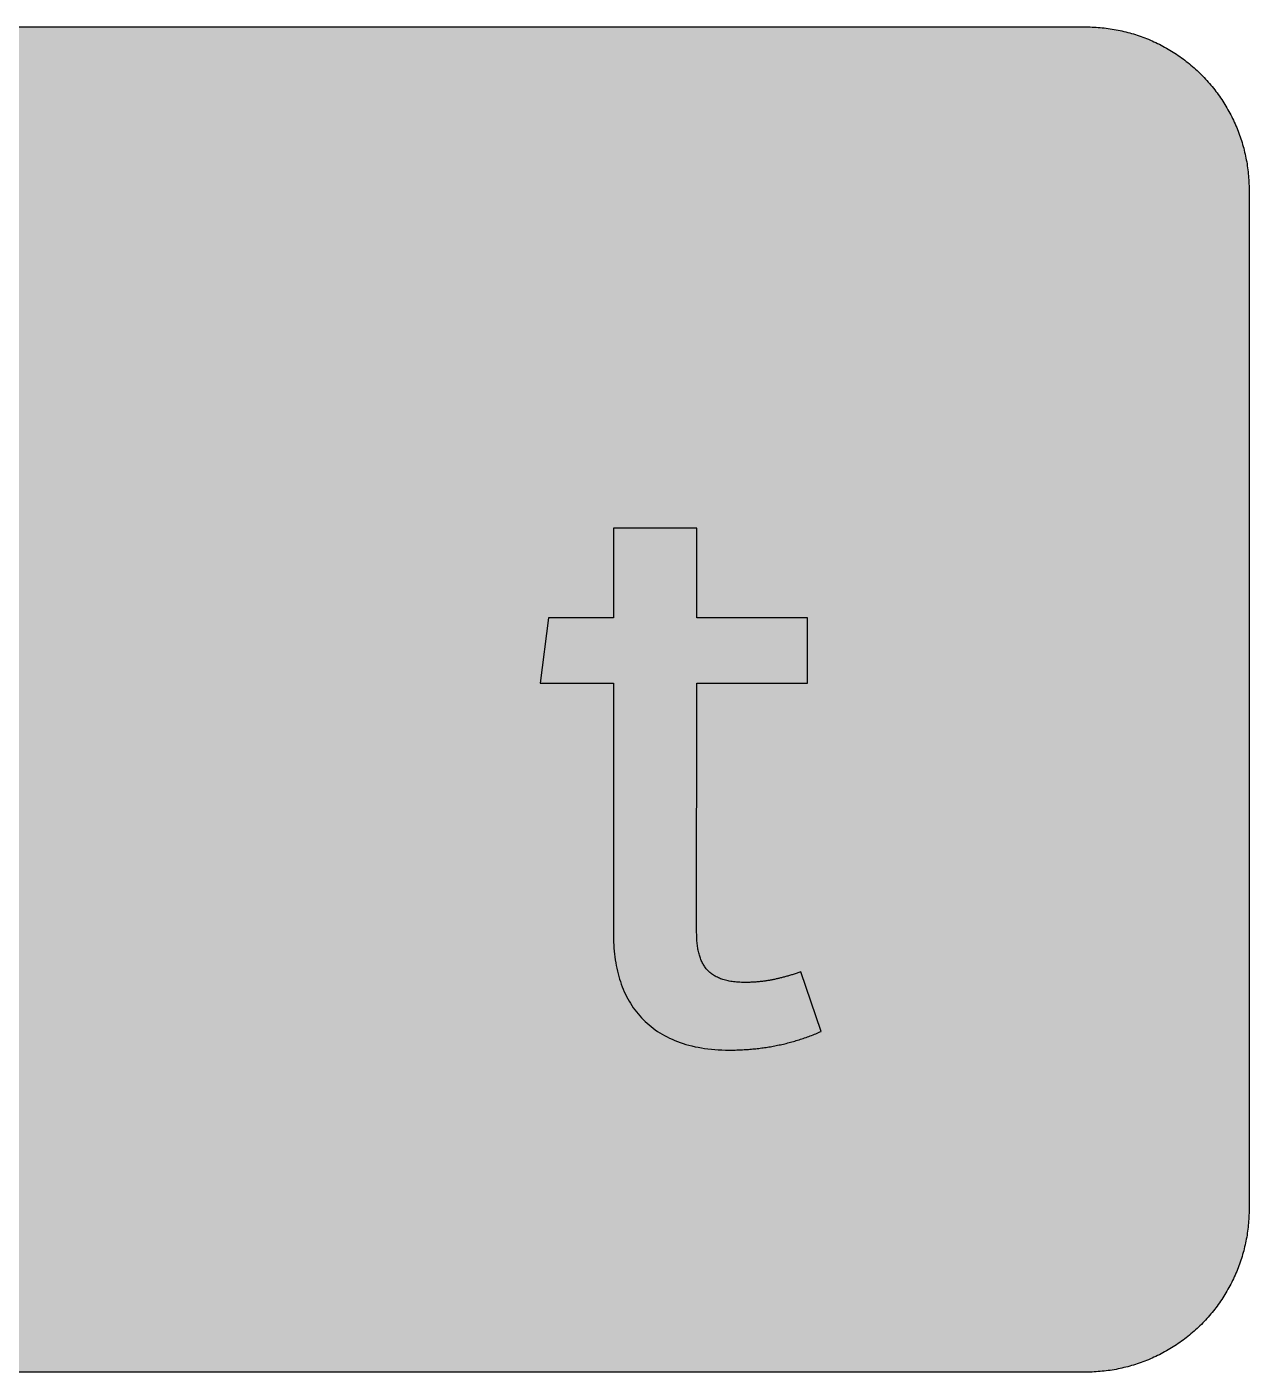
# Model space of a CAD drawing. Header units: millimetres. Extents: x 0 to 212, y 0 to 116.
# Drawn here: x 105.9 to 211.7, y 0.1 to 116.5 of the extents above; entities that cross this region are included whole.
import ezdxf

# ---------------------------------------------------------------- set-up
doc = ezdxf.new("R2010")
doc.units = ezdxf.units.MM

msp = doc.modelspace()

# ---------------------------------------------------------------- hatches: boundary and pattern name
for color, points in [(254, [(14.1633, 0.0536), (13.9878, 0.0533), (13.8125, 0.0559), (13.6373, 0.061), (13.462, 0.0686), (13.2893, 0.0787), (13.114, 0.0914), (12.9413, 0.1041), (12.7686, 0.1219), (12.5959, 0.1397), (12.4231, 0.16), (12.2504, 0.1829), (12.0777, 0.2057), (11.9075, 0.2337), (11.7373, 0.2616), (11.5672, 0.2921), (11.397, 0.3251), (11.2268, 0.3607), (11.0592, 0.3988), (10.8915, 0.4369), (10.7239, 0.4775), (10.5562, 0.5207), (10.3886, 0.5664), (10.2235, 0.6121), (10.0584, 0.6629), (9.8933, 0.7137), (9.7307, 0.7671), (9.5682, 0.8204), (9.4056, 0.8788), (9.2431, 0.9373), (9.083, 0.9982), (8.923, 1.0617), (8.763, 1.1252), (8.6055, 1.1938), (8.4455, 1.2624), (8.2906, 1.331), (8.1331, 1.4046), (7.9781, 1.4783), (7.8232, 1.5545), (7.6708, 1.6332), (7.5184, 1.7145), (7.366, 1.7958), (7.2161, 1.8796), (7.0663, 1.966), (6.919, 2.0523), (6.7716, 2.1438), (6.6243, 2.2352), (6.4795, 2.3266), (6.3348, 2.4232), (6.19, 2.5197), (6.0477, 2.6187), (5.908, 2.7178), (5.7683, 2.8194), (5.6286, 2.9235), (5.4915, 3.0302), (5.3543, 3.1369), (5.2197, 3.2461), (5.0851, 3.3579), (4.953, 3.4722), (4.8209, 3.5865), (4.6914, 3.7033), (4.5644, 3.8202), (4.4348, 3.9395), (4.3104, 4.0615), (4.1859, 4.1859), (4.0615, 4.3104), (3.9395, 4.4348), (3.8202, 4.5618), (3.7033, 4.6914), (3.5865, 4.8209), (3.4722, 4.953), (3.3579, 5.0851), (3.2487, 5.2197), (3.1369, 5.3543), (3.0302, 5.4915), (2.9235, 5.6286), (2.8194, 5.7683), (2.7178, 5.908), (2.6187, 6.0477), (2.5197, 6.19), (2.4232, 6.3348), (2.3266, 6.477), (2.2352, 6.6243), (2.1438, 6.7691), (2.0523, 6.919), (1.966, 7.0663), (1.8796, 7.2161), (1.7958, 7.366), (1.7145, 7.5184), (1.6332, 7.6708), (1.5545, 7.8232), (1.4783, 7.9781), (1.4046, 8.1331), (1.331, 8.2906), (1.2598, 8.4455), (1.1913, 8.603), (1.1252, 8.763), (1.0592, 8.923), (0.9982, 9.083), (0.9373, 9.2431), (0.8763, 9.4056), (0.8204, 9.5682), (0.7645, 9.7307), (0.7112, 9.8933), (0.6604, 10.0584), (0.6121, 10.2235), (0.5639, 10.3911), (0.5207, 10.5562), (0.4775, 10.7239), (0.4343, 10.8915), (0.3962, 11.0592), (0.3607, 11.2268), (0.3251, 11.397), (0.2921, 11.5672), (0.2616, 11.7373), (0.2311, 11.9075), (0.2057, 12.0802), (0.1803, 12.2504), (0.1575, 12.4231), (0.1372, 12.5959), (0.1194, 12.7686), (0.1041, 12.9413), (0.0889, 13.1166), (0.0787, 13.2893), (0.0686, 13.4645), (0.061, 13.6373), (0.0559, 13.8125), (0.0508, 13.9878), (0.0508, 14.163), (0.0522, 102.3592), (0.0508, 102.5322), (0.0559, 102.7074), (0.061, 102.8827), (0.0686, 103.058), (0.0787, 103.2307), (0.0889, 103.4059), (0.1041, 103.5787), (0.1194, 103.7514), (0.1372, 103.9241), (0.1575, 104.0968), (0.1803, 104.2695), (0.2057, 104.4423), (0.2311, 104.6124), (0.2616, 104.7826), (0.2921, 104.9528), (0.3251, 105.123), (0.3607, 105.2932), (0.3962, 105.4608), (0.4343, 105.6284), (0.4775, 105.7961), (0.5207, 105.9637), (0.5639, 106.1314), (0.6121, 106.2965), (0.6604, 106.4616), (0.7112, 106.6267), (0.7645, 106.7892), (0.8204, 106.9518), (0.8763, 107.1143), (0.9373, 107.2769), (0.9982, 107.4369), (1.0592, 107.5969), (1.1252, 107.757), (1.1913, 107.9144), (1.2598, 108.0745), (1.331, 108.2294), (1.4046, 108.3869), (1.4783, 108.5418), (1.5545, 108.6968), (1.6332, 108.8492), (1.7145, 109.0016), (1.7958, 109.154), (1.8796, 109.3038), (1.966, 109.4537), (2.0523, 109.601), (2.1438, 109.7483), (2.2352, 109.8956), (2.3266, 110.0404), (2.4232, 110.1852), (2.5197, 110.33), (2.6187, 110.4722), (2.7178, 110.6119), (2.8194, 110.7516), (2.9235, 110.8913), (3.0302, 111.0285), (3.1369, 111.1656), (3.2487, 111.3003), (3.3579, 111.4349), (3.4722, 111.567), (3.5865, 111.699), (3.7033, 111.8286), (3.8202, 111.9556), (3.9395, 112.0851), (4.0615, 112.2096), (4.1859, 112.334), (4.3104, 112.4585), (4.4348, 112.5804), (4.5644, 112.6998), (4.6914, 112.8166), (4.8209, 112.9335), (4.953, 113.0478), (5.0851, 113.1621), (5.2197, 113.2713), (5.3543, 113.3831), (5.4915, 113.4897), (5.6286, 113.5964), (5.7683, 113.7006), (5.908, 113.8022), (6.0477, 113.9012), (6.19, 114.0003), (6.3348, 114.0968), (6.4795, 114.1933), (6.6243, 114.2848), (6.7716, 114.3762), (6.919, 114.4676), (7.0663, 114.554), (7.2161, 114.6404), (7.366, 114.7242), (7.5184, 114.8055), (7.6708, 114.8867), (7.8232, 114.9655), (7.9781, 115.0417), (8.1331, 115.1153), (8.2906, 115.189), (8.4455, 115.2601), (8.6055, 115.3287), (8.763, 115.3947), (8.923, 115.4608), (9.083, 115.5217), (9.2431, 115.5827), (9.4056, 115.6437), (9.5682, 115.6995), (9.7307, 115.7554), (9.8933, 115.8088), (10.0584, 115.8596), (10.2235, 115.9078), (10.3886, 115.9561), (10.5562, 115.9993), (10.7239, 116.0424), (10.8915, 116.0856), (11.0592, 116.1237), (11.2268, 116.1593), (11.397, 116.1948), (11.5672, 116.2279), (11.7373, 116.2583), (11.9075, 116.2888), (12.0777, 116.3142), (12.2504, 116.3396), (12.4231, 116.3625), (12.5959, 116.3828), (12.7686, 116.4006), (12.9413, 116.4158), (13.114, 116.4311), (13.2893, 116.4412), (13.462, 116.4514), (13.6373, 116.459), (13.8125, 116.4641), (13.9878, 116.4692), (14.163, 116.4692), (197.6078, 116.4703), (197.7822, 116.4692), (197.9574, 116.4641), (198.1327, 116.459), (198.3054, 116.4514), (198.4807, 116.4412), (198.6534, 116.4311), (198.8287, 116.4158), (199.0014, 116.4006), (199.1741, 116.3828), (199.3468, 116.3625), (199.5195, 116.3396), (199.6897, 116.3142), (199.8624, 116.2888), (200.0326, 116.2583), (200.2028, 116.2279), (200.373, 116.1948), (200.5432, 116.1593), (200.7108, 116.1237), (200.8784, 116.0856), (201.0461, 116.0424), (201.2137, 115.9993), (201.3788, 115.9561), (201.5465, 115.9078), (201.7116, 115.8596), (201.8767, 115.8088), (202.0392, 115.7554), (202.2018, 115.6995), (202.3643, 115.6437), (202.5269, 115.5827), (202.6869, 115.5217), (202.8469, 115.4608), (203.007, 115.3947), (203.167, 115.3287), (203.3245, 115.2601), (203.4794, 115.189), (203.6369, 115.1153), (203.7918, 115.0417), (203.9468, 114.9655), (204.0992, 114.8867), (204.2516, 114.8055), (204.404, 114.7242), (204.5538, 114.6404), (204.7037, 114.554), (204.8535, 114.4676), (205.0009, 114.3762), (205.1456, 114.2848), (205.293, 114.1933), (205.4352, 114.0968), (205.58, 114.0003), (205.7222, 113.9012), (205.8619, 113.8022), (206.0016, 113.7006), (206.1413, 113.5964), (206.2785, 113.4897), (206.4156, 113.3831), (206.5503, 113.2713), (206.6849, 113.1621), (206.817, 113.0478), (206.949, 112.9335), (207.0786, 112.8166), (207.2081, 112.6998), (207.3351, 112.5804), (207.4596, 112.4585), (207.584, 112.334), (207.7085, 112.2096), (207.8304, 112.0851), (207.9498, 111.9556), (208.0666, 111.8286), (208.1835, 111.699), (208.2978, 111.567), (208.4121, 111.4349), (208.5238, 111.3003), (208.6331, 111.1656), (208.7397, 111.0285), (208.8464, 110.8913), (208.9506, 110.7516), (209.0522, 110.6119), (209.1512, 110.4722), (209.2503, 110.33), (209.3468, 110.1852), (209.4433, 110.0404), (209.5348, 109.8956), (209.6262, 109.7483), (209.7176, 109.601), (209.804, 109.4537), (209.8904, 109.3038), (209.9742, 109.154), (210.0555, 109.0016), (210.1367, 108.8492), (210.2155, 108.6968), (210.2917, 108.5418), (210.3653, 108.3869), (210.439, 108.2294), (210.5076, 108.0745), (210.5762, 107.9144), (210.6447, 107.757), (210.7082, 107.5969), (210.7717, 107.4369), (210.8327, 107.2769), (210.8911, 107.1143), (210.9495, 106.9518), (211.0029, 106.7892), (211.0562, 106.6267), (211.107, 106.4616), (211.1578, 106.2965), (211.2035, 106.1314), (211.2493, 105.9637), (211.2924, 105.7961), (211.3331, 105.6284), (211.3712, 105.4608), (211.4093, 105.2932), (211.4448, 105.123), (211.4779, 104.9528), (211.5083, 104.7826), (211.5363, 104.6124), (211.5642, 104.4423), (211.5871, 104.2695), (211.6099, 104.0968), (211.6303, 103.9241), (211.648, 103.7514), (211.6658, 103.5787), (211.6785, 103.4059), (211.6912, 103.2307), (211.7014, 103.058), (211.709, 102.8827), (211.7141, 102.7074), (211.7166, 102.5322), (211.7166, 102.3569), (211.7189, 14.1647), (211.7166, 13.9878), (211.7141, 13.8125), (211.709, 13.6373), (211.7014, 13.4645), (211.6912, 13.2893), (211.6785, 13.1166), (211.6658, 12.9413), (211.648, 12.7686), (211.6303, 12.5959), (211.6099, 12.4231), (211.5871, 12.2504), (211.5642, 12.0802), (211.5363, 11.9075), (211.5083, 11.7373), (211.4779, 11.5672), (211.4448, 11.397), (211.4093, 11.2268), (211.3712, 11.0592), (211.3331, 10.8915), (211.2924, 10.7239), (211.2493, 10.5562), (211.2035, 10.3911), (211.1578, 10.2235), (211.107, 10.0584), (211.0562, 9.8933), (211.0029, 9.7307), (210.9495, 9.5682), (210.8911, 9.4056), (210.8327, 9.2431), (210.7717, 9.083), (210.7082, 8.923), (210.6447, 8.763), (210.5762, 8.603), (210.5076, 8.4455), (210.439, 8.2906), (210.3653, 8.1331), (210.2917, 7.9781), (210.2155, 7.8232), (210.1367, 7.6708), (210.0555, 7.5184), (209.9742, 7.366), (209.8904, 7.2161), (209.804, 7.0663), (209.7176, 6.919), (209.6262, 6.7691), (209.5348, 6.6243), (209.4433, 6.477), (209.3468, 6.3348), (209.2503, 6.19), (209.1512, 6.0477), (209.0522, 5.908), (208.9506, 5.7683), (208.8464, 5.6286), (208.7397, 5.4915), (208.6331, 5.3543), (208.5238, 5.2197), (208.4121, 5.0851), (208.2978, 4.953), (208.1835, 4.8209), (208.0666, 4.6914), (207.9498, 4.5618), (207.8304, 4.4348), (207.7085, 4.3104), (207.584, 4.1859), (207.4596, 4.0615), (207.3351, 3.9395), (207.2081, 3.8202), (207.0786, 3.7033), (206.949, 3.5865), (206.817, 3.4722), (206.6849, 3.3579), (206.5503, 3.2461), (206.4156, 3.1369), (206.2785, 3.0302), (206.1413, 2.9235), (206.0016, 2.8194), (205.8619, 2.7178), (205.7222, 2.6187), (205.58, 2.5197), (205.4352, 2.4232), (205.293, 2.3266), (205.1456, 2.2352), (205.0009, 2.1438), (204.8535, 2.0523), (204.7037, 1.966), (204.5538, 1.8796), (204.404, 1.7958), (204.2516, 1.7145), (204.0992, 1.6332), (203.9468, 1.5545), (203.7918, 1.4783), (203.6369, 1.4046), (203.4794, 1.331), (203.3245, 1.2624), (203.167, 1.1938), (203.007, 1.1252), (202.8469, 1.0617), (202.6869, 0.9982), (202.5269, 0.9373), (202.3643, 0.8788), (202.2018, 0.8204), (202.0392, 0.7671), (201.8767, 0.7137), (201.7116, 0.6629), (201.5465, 0.6121), (201.3788, 0.5664), (201.2137, 0.5207), (201.0461, 0.4775), (200.8784, 0.4369), (200.7108, 0.3988), (200.5432, 0.3607), (200.373, 0.3251), (200.2028, 0.2921), (200.0326, 0.2616), (199.8624, 0.2337), (199.6897, 0.2057), (199.5195, 0.1829), (199.3468, 0.16), (199.1741, 0.1397), (199.0014, 0.1219), (198.8287, 0.1041), (198.6534, 0.0914), (198.4807, 0.0787), (198.3054, 0.0686), (198.1327, 0.061), (197.9574, 0.0559), (197.7822, 0.0533), (197.6069, 0.0533)]), (59, [(156.6855, 37.8008), (156.6875, 37.5336), (156.6926, 37.2694), (156.7053, 37.0053), (156.7205, 36.7462), (156.7409, 36.4896), (156.7663, 36.2356), (156.7967, 35.9842), (156.8323, 35.7327), (156.8704, 35.4863), (156.9136, 35.245), (156.9618, 35.0037), (157.0152, 34.765), (157.0736, 34.5313), (157.1371, 34.2976), (157.2057, 34.069), (157.2768, 33.8455), (157.3555, 33.622), (157.4368, 33.4035), (157.5232, 33.1876), (157.6146, 32.9768), (157.7111, 32.766), (157.8127, 32.5628), (157.9194, 32.3596), (158.0312, 32.1615), (158.148, 31.9684), (158.2699, 31.7779), (158.3944, 31.59), (158.5265, 31.4071), (158.6636, 31.2293), (158.8033, 31.054), (158.9507, 30.8839), (159.1005, 30.7162), (159.258, 30.5537), (159.418, 30.3962), (159.5857, 30.2438), (159.7558, 30.0939), (159.9336, 29.9491), (160.1165, 29.8069), (160.3019, 29.6723), (160.495, 29.5402), (160.6931, 29.4132), (160.8963, 29.2913), (161.102, 29.1744), (161.3154, 29.0601), (161.5338, 28.9535), (161.7574, 28.8519), (161.986, 28.7528), (162.2222, 28.6614), (162.4609, 28.575), (162.7048, 28.4912), (162.9562, 28.415), (163.2128, 28.3439), (163.4719, 28.2778), (163.7386, 28.2169), (164.0103, 28.161), (164.2872, 28.1127), (164.5717, 28.067), (164.8587, 28.0289), (165.1533, 27.9959), (165.4531, 27.9705), (165.7579, 27.9502), (166.0677, 27.9349), (166.3827, 27.9248), (166.7053, 27.9222), (166.8323, 27.9222), (166.9618, 27.9222), (167.0914, 27.9248), (167.2184, 27.9273), (167.3479, 27.9298), (167.4749, 27.9349), (167.6044, 27.94), (167.7314, 27.9451), (167.861, 27.9527), (167.988, 27.9578), (168.115, 27.9654), (168.2445, 27.9756), (168.3715, 27.9832), (168.4985, 27.9933), (168.6255, 28.006), (168.7525, 28.0162), (168.8795, 28.0289), (169.0065, 28.0416), (169.1335, 28.0568), (169.2605, 28.0695), (169.3875, 28.0873), (169.5145, 28.1026), (169.639, 28.1203), (169.766, 28.1381), (169.8904, 28.1559), (170.0174, 28.1762), (170.1419, 28.1965), (170.2689, 28.2169), (170.3934, 28.2397), (170.5204, 28.2626), (170.6448, 28.2854), (170.7693, 28.3083), (170.8937, 28.3337), (171.0182, 28.3616), (171.1427, 28.387), (171.2671, 28.415), (171.3916, 28.4429), (171.516, 28.4734), (171.638, 28.5039), (171.7624, 28.5344), (171.8869, 28.5674), (172.0088, 28.6004), (172.1333, 28.6334), (172.2552, 28.6664), (172.3796, 28.702), (172.5016, 28.7401), (172.6235, 28.7757), (172.7454, 28.8138), (172.8673, 28.8519), (172.9892, 28.8925), (173.1112, 28.9331), (173.2331, 28.9738), (173.355, 29.017), (173.4744, 29.0601), (173.5963, 29.1059), (173.7182, 29.149), (173.8376, 29.1948), (173.957, 29.243), (174.0789, 29.2913), (174.1983, 29.3395), (174.3177, 29.3878), (174.437, 29.4386), (174.5564, 29.4919), (174.6758, 29.5427), (172.9133, 34.696), (172.8267, 34.6659), (172.7403, 34.6354), (172.6565, 34.6075), (172.5727, 34.5796), (172.4889, 34.5516), (172.4076, 34.5262), (172.3238, 34.4983), (172.2425, 34.4729), (172.1612, 34.4475), (172.0799, 34.4221), (172.0012, 34.3992), (171.9199, 34.3738), (171.8412, 34.351), (171.7624, 34.3281), (171.6837, 34.3052), (171.6049, 34.2824), (171.5287, 34.2621), (171.45, 34.2417), (171.3738, 34.2214), (171.2976, 34.2011), (171.2214, 34.1808), (171.1452, 34.163), (171.069, 34.1427), (170.9928, 34.1249), (170.9191, 34.1071), (170.8429, 34.0893), (170.7693, 34.0741), (170.6956, 34.0563), (170.6194, 34.0411), (170.5458, 34.0258), (170.4721, 34.0106), (170.3984, 33.9979), (170.3248, 33.9827), (170.2511, 33.97), (170.1775, 33.9573), (170.1063, 33.9446), (170.0327, 33.9319), (169.959, 33.9217), (169.8854, 33.9115), (169.8142, 33.8988), (169.7406, 33.8887), (169.6695, 33.8811), (169.5958, 33.8709), (169.5221, 33.8607), (169.451, 33.8531), (169.3774, 33.8455), (169.3037, 33.8379), (169.23, 33.8303), (169.1589, 33.8252), (169.0853, 33.8176), (169.0116, 33.8125), (168.9379, 33.8074), (168.8643, 33.8023), (168.7906, 33.7972), (168.717, 33.7947), (168.6433, 33.7896), (168.5696, 33.7871), (168.496, 33.7845), (168.4198, 33.782), (168.3461, 33.7795), (168.2699, 33.7795), (168.1963, 33.7769), (168.1201, 33.7769), (168.0439, 33.7769), (167.8965, 33.7769), (167.7518, 33.782), (167.6121, 33.7871), (167.4749, 33.7947), (167.3403, 33.8049), (167.2082, 33.8176), (167.0787, 33.8328), (166.9542, 33.848), (166.8323, 33.8684), (166.7104, 33.8887), (166.5961, 33.9115), (166.4818, 33.9395), (166.37, 33.9649), (166.2633, 33.9954), (166.1566, 34.0284), (166.055, 34.0614), (165.956, 34.0995), (165.8569, 34.1376), (165.7629, 34.1782), (165.6715, 34.2214), (165.5826, 34.2671), (165.4962, 34.3129), (165.4124, 34.3611), (165.3311, 34.4145), (165.2549, 34.4678), (165.1787, 34.5211), (165.1051, 34.5796), (165.034, 34.638), (164.9654, 34.7015), (164.8993, 34.765), (164.8333, 34.8285), (164.7723, 34.8971), (164.7139, 34.9656), (164.6555, 35.0393), (164.6022, 35.113), (164.5488, 35.1866), (164.5006, 35.2654), (164.4523, 35.3441), (164.4066, 35.4254), (164.3609, 35.5092), (164.3202, 35.5956), (164.2821, 35.6819), (164.244, 35.7734), (164.2085, 35.8648), (164.1754, 35.9562), (164.1424, 36.0528), (164.1145, 36.1493), (164.0865, 36.2483), (164.0611, 36.3474), (164.0357, 36.4515), (164.0154, 36.5557), (163.9951, 36.6624), (163.9748, 36.769), (163.9595, 36.8808), (163.9443, 36.9926), (163.9316, 37.1069), (163.9189, 37.2212), (163.9087, 37.338), (163.9011, 37.4574), (163.8935, 37.5793), (163.8884, 37.7012), (163.8859, 37.8257), (163.8833, 37.9527), (163.8808, 38.0797), (163.8833, 59.6717), (173.4785, 59.6717), (173.4785, 65.3161), (163.8833, 65.3161), (163.8833, 73.0772), (156.6855, 73.0772), (156.6855, 65.3161), (151.0411, 65.3161), (150.3355, 59.6717), (156.6855, 59.6717)])]:
    msp.add_hatch(color=color).paths.add_polyline_path(points)
h = msp.add_hatch(color=59)
h.paths.add_polyline_path([(14.1633, 3.5814), (13.8887, 3.5839), (13.6169, 3.5941), (13.3477, 3.6119), (13.081, 3.6347), (12.8143, 3.6652), (12.5501, 3.7008), (12.2885, 3.7465), (12.0294, 3.7948), (11.7729, 3.8506), (11.5164, 3.9141), (11.2649, 3.9827), (11.016, 4.0564), (10.7671, 4.1351), (10.5232, 4.2215), (10.2819, 4.3129), (10.0432, 4.412), (9.8069, 4.5161), (9.5733, 4.6228), (9.3447, 4.7371), (9.1186, 4.8565), (8.8951, 4.9809), (8.6741, 5.113), (8.4582, 5.2476), (8.2448, 5.3873), (8.0366, 5.5321), (7.8308, 5.682), (7.6276, 5.8369), (7.4295, 5.9969), (7.2365, 6.1595), (7.046, 6.3297), (6.8605, 6.5024), (6.6777, 6.6802), (6.5024, 6.8605), (6.3271, 7.046), (6.1595, 7.2365), (5.9969, 7.432), (5.8369, 7.6302), (5.682, 7.8308), (5.5321, 8.0366), (5.3873, 8.2448), (5.2451, 8.4582), (5.1105, 8.6741), (4.9809, 8.8951), (4.8565, 9.1186), (4.7371, 9.3447), (4.6228, 9.5758), (4.5136, 9.8069), (4.4094, 10.0432), (4.3129, 10.2819), (4.2215, 10.5232), (4.1351, 10.7696), (4.0538, 11.016), (3.9802, 11.2649), (3.9116, 11.5189), (3.8506, 11.7729), (3.7948, 12.0294), (3.744, 12.2911), (3.7008, 12.5527), (3.6627, 12.8143), (3.6322, 13.081), (3.6093, 13.3502), (3.5916, 13.6195), (3.5814, 13.8913), (3.5789, 14.163), (3.58, 102.3592), (3.5814, 102.6312), (3.5916, 102.903), (3.6093, 103.1723), (3.6322, 103.439), (3.6627, 103.7057), (3.7008, 103.9698), (3.744, 104.2314), (3.7948, 104.4905), (3.8506, 104.7471), (3.9116, 105.0036), (3.9802, 105.2551), (4.0538, 105.504), (4.1351, 105.7529), (4.2215, 105.9967), (4.3129, 106.238), (4.4094, 106.4768), (4.5136, 106.713), (4.6228, 106.9467), (4.7371, 107.1753), (4.8565, 107.4014), (4.9809, 107.6249), (5.1105, 107.8459), (5.2451, 108.0618), (5.3873, 108.2751), (5.5321, 108.4834), (5.682, 108.6891), (5.8369, 108.8923), (5.9969, 109.0905), (6.1595, 109.2835), (6.3271, 109.474), (6.5024, 109.6594), (6.6777, 109.8423), (6.8605, 110.0176), (7.046, 110.1928), (7.2365, 110.3605), (7.4295, 110.523), (7.6276, 110.683), (7.8308, 110.838), (8.0366, 110.9878), (8.2448, 111.1326), (8.4582, 111.2749), (8.6741, 111.4095), (8.8951, 111.539), (9.1186, 111.6635), (9.3447, 111.7829), (9.5733, 111.8972), (9.8069, 112.0064), (10.0432, 112.1105), (10.2819, 112.207), (10.5232, 112.2985), (10.7671, 112.3848), (11.016, 112.4661), (11.2649, 112.5398), (11.5164, 112.6084), (11.7729, 112.6693), (12.0294, 112.7252), (12.2885, 112.776), (12.5501, 112.8192), (12.8143, 112.8573), (13.081, 112.8878), (13.3477, 112.9106), (13.6169, 112.9284), (13.8887, 112.9386), (14.163, 112.9411), (197.6078, 112.9425), (197.8787, 112.9386), (198.1505, 112.9284), (198.4197, 112.9106), (198.689, 112.8878), (198.9557, 112.8573), (199.2173, 112.8192), (199.4789, 112.776), (199.7405, 112.7252), (199.9971, 112.6693), (200.2511, 112.6084), (200.5051, 112.5398), (200.754, 112.4661), (201.0004, 112.3848), (201.2467, 112.2985), (201.488, 112.207), (201.7268, 112.1105), (201.963, 112.0064), (202.1942, 111.8972), (202.4253, 111.7829), (202.6514, 111.6635), (202.8749, 111.539), (203.0959, 111.4095), (203.3118, 111.2749), (203.5251, 111.1326), (203.7334, 110.9878), (203.9391, 110.838), (204.1398, 110.683), (204.3379, 110.523), (204.5335, 110.3605), (204.724, 110.1928), (204.9094, 110.0176), (205.0898, 109.8423), (205.2676, 109.6594), (205.4403, 109.474), (205.6105, 109.2835), (205.773, 109.0905), (205.933, 108.8923), (206.088, 108.6891), (206.2378, 108.4834), (206.3826, 108.2751), (206.5223, 108.0618), (206.6569, 107.8459), (206.789, 107.6249), (206.9135, 107.4014), (207.0329, 107.1753), (207.1472, 106.9467), (207.2538, 106.713), (207.358, 106.4768), (207.457, 106.238), (207.5485, 105.9967), (207.6348, 105.7529), (207.7136, 105.504), (207.7872, 105.2551), (207.8558, 105.0036), (207.9193, 104.7471), (207.9752, 104.4905), (208.0235, 104.2314), (208.0692, 103.9698), (208.1047, 103.7057), (208.1352, 103.439), (208.1581, 103.1723), (208.1759, 102.903), (208.186, 102.6312), (208.1911, 102.3569), (208.1911, 14.1647), (208.186, 13.8913), (208.1759, 13.6195), (208.1581, 13.3502), (208.1352, 13.081), (208.1047, 12.8143), (208.0692, 12.5527), (208.0235, 12.2911), (207.9752, 12.0294), (207.9193, 11.7729), (207.8558, 11.5189), (207.7872, 11.2649), (207.7136, 11.016), (207.6348, 10.7696), (207.5485, 10.5232), (207.457, 10.2819), (207.358, 10.0432), (207.2538, 9.8069), (207.1472, 9.5758), (207.0329, 9.3447), (206.9135, 9.1186), (206.789, 8.8951), (206.6569, 8.6741), (206.5223, 8.4582), (206.3826, 8.2448), (206.2378, 8.0366), (206.088, 7.8308), (205.933, 7.6302), (205.773, 7.432), (205.6105, 7.2365), (205.4403, 7.046), (205.2676, 6.8605), (205.0898, 6.6802), (204.9094, 6.5024), (204.724, 6.3297), (204.5335, 6.1595), (204.3379, 5.9969), (204.1398, 5.8369), (203.9391, 5.682), (203.7334, 5.5321), (203.5251, 5.3873), (203.3118, 5.2476), (203.0959, 5.113), (202.8749, 4.9809), (202.6514, 4.8565), (202.4253, 4.7371), (202.1942, 4.6228), (201.963, 4.5161), (201.7268, 4.412), (201.488, 4.3129), (201.2467, 4.2215), (201.0004, 4.1351), (200.754, 4.0564), (200.5051, 3.9827), (200.2511, 3.9141), (199.9971, 3.8506), (199.7405, 3.7948), (199.4789, 3.7465), (199.2173, 3.7008), (198.9557, 3.6652), (198.689, 3.6347), (198.4197, 3.6119), (198.1505, 3.5941), (197.8787, 3.5839), (197.6069, 3.5789)])
h.paths.add_polyline_path([(14.1633, 8.8731), (14.0259, 8.8748), (13.8887, 8.8798), (13.7541, 8.8875), (13.622, 8.9002), (13.4874, 8.9154), (13.3553, 8.9332), (13.2258, 8.9535), (13.0962, 8.9789), (12.9667, 9.0068), (12.8397, 9.0373), (12.7127, 9.0729), (12.5882, 9.1084), (12.4663, 9.1491), (12.3419, 9.1923), (12.2225, 9.238), (12.1031, 9.2888), (11.9837, 9.3396), (11.8694, 9.3929), (11.7526, 9.4513), (11.6408, 9.5098), (11.5291, 9.5733), (11.4198, 9.6368), (11.3106, 9.7053), (11.2039, 9.7765), (11.0998, 9.8476), (10.9957, 9.9238), (10.8966, 10), (10.7975, 10.0787), (10.6985, 10.1625), (10.6045, 10.2464), (10.5105, 10.3327), (10.4216, 10.4216), (10.3327, 10.5131), (10.2464, 10.6045), (10.16, 10.701), (10.0787, 10.7975), (10, 10.8966), (9.9212, 10.9982), (9.8476, 11.0998), (9.7739, 11.2039), (9.7053, 11.3106), (9.6368, 11.4198), (9.5707, 11.5291), (9.5098, 11.6408), (9.4488, 11.7551), (9.3929, 11.8694), (9.337, 11.9863), (9.2862, 12.1031), (9.238, 12.2225), (9.1923, 12.3444), (9.1491, 12.4663), (9.1084, 12.5908), (9.0703, 12.7152), (9.0373, 12.8397), (9.0068, 12.9692), (8.9789, 13.0962), (8.9535, 13.2258), (8.9306, 13.3579), (8.9129, 13.4899), (8.8976, 13.622), (8.8849, 13.7566), (8.8773, 13.8913), (8.8722, 14.0259), (8.8697, 14.163), (8.8717, 102.3592), (8.8722, 102.4941), (8.8773, 102.6312), (8.8849, 102.7659), (8.8976, 102.8979), (8.9129, 103.0326), (8.9306, 103.1646), (8.9535, 103.2942), (8.9789, 103.4237), (9.0068, 103.5533), (9.0373, 103.6803), (9.0703, 103.8073), (9.1084, 103.9317), (9.1491, 104.0536), (9.1923, 104.1781), (9.238, 104.2975), (9.2862, 104.4169), (9.337, 104.5362), (9.3929, 104.6505), (9.4488, 104.7674), (9.5098, 104.8791), (9.5707, 104.9909), (9.6368, 105.1001), (9.7053, 105.2093), (9.7739, 105.316), (9.8476, 105.4202), (9.9212, 105.5243), (10, 105.6234), (10.0787, 105.7224), (10.16, 105.8215), (10.2464, 105.9155), (10.3327, 106.0094), (10.4216, 106.0983), (10.5105, 106.1872), (10.6045, 106.2736), (10.6985, 106.36), (10.7975, 106.4412), (10.8966, 106.52), (10.9957, 106.5987), (11.0998, 106.6724), (11.2039, 106.746), (11.3106, 106.8146), (11.4198, 106.8832), (11.5291, 106.9492), (11.6408, 107.0102), (11.7526, 107.0712), (11.8694, 107.127), (11.9837, 107.1829), (12.1031, 107.2337), (12.2225, 107.282), (12.3419, 107.3277), (12.4663, 107.3709), (12.5882, 107.4115), (12.7127, 107.4496), (12.8397, 107.4826), (12.9667, 107.5131), (13.0962, 107.5411), (13.2258, 107.5665), (13.3553, 107.5893), (13.4874, 107.6071), (13.622, 107.6223), (13.7541, 107.635), (13.8887, 107.6427), (14.0259, 107.6477), (14.163, 107.6503), (197.6078, 107.6508), (197.7441, 107.6477), (197.8787, 107.6427), (198.0133, 107.635), (198.1479, 107.6223), (198.28, 107.6071), (198.4121, 107.5893), (198.5442, 107.5665), (198.6737, 107.5411), (198.8007, 107.5131), (198.9303, 107.4826), (199.0547, 107.4496), (199.1792, 107.4115), (199.3036, 107.3709), (199.4256, 107.3277), (199.5475, 107.282), (199.6669, 107.2337), (199.7837, 107.1829), (199.9005, 107.127), (200.0148, 107.0712), (200.1291, 107.0102), (200.2409, 106.9492), (200.3501, 106.8832), (200.4593, 106.8146), (200.566, 106.746), (200.6702, 106.6724), (200.7718, 106.5987), (200.8734, 106.52), (200.9724, 106.4412), (201.0689, 106.36), (201.1655, 106.2736), (201.2569, 106.1872), (201.3483, 106.0983), (201.4372, 106.0094), (201.5236, 105.9155), (201.6074, 105.8215), (201.6912, 105.7224), (201.77, 105.6234), (201.8462, 105.5243), (201.9224, 105.4202), (201.9935, 105.316), (202.0646, 105.2093), (202.1332, 105.1001), (202.1967, 104.9909), (202.2602, 104.8791), (202.3186, 104.7674), (202.377, 104.6505), (202.4304, 104.5362), (202.4812, 104.4169), (202.532, 104.2975), (202.5777, 104.1781), (202.6209, 104.0536), (202.6615, 103.9317), (202.6971, 103.8073), (202.7326, 103.6803), (202.7631, 103.5533), (202.7911, 103.4237), (202.8165, 103.2942), (202.8368, 103.1646), (202.8546, 103.0326), (202.8698, 102.8979), (202.8825, 102.7659), (202.8901, 102.6312), (202.8952, 102.4941), (202.8977, 102.3569), (202.8994, 14.1647), (202.8952, 14.0259), (202.8901, 13.8913), (202.8825, 13.7566), (202.8698, 13.622), (202.8546, 13.4899), (202.8368, 13.3579), (202.8165, 13.2258), (202.7911, 13.0962), (202.7631, 12.9692), (202.7326, 12.8397), (202.6971, 12.7152), (202.6615, 12.5908), (202.6209, 12.4663), (202.5777, 12.3444), (202.532, 12.2225), (202.4812, 12.1031), (202.4304, 11.9863), (202.377, 11.8694), (202.3186, 11.7551), (202.2602, 11.6408), (202.1967, 11.5291), (202.1332, 11.4198), (202.0646, 11.3106), (201.9935, 11.2039), (201.9224, 11.0998), (201.8462, 10.9982), (201.77, 10.8966), (201.6912, 10.7975), (201.6074, 10.701), (201.5236, 10.6045), (201.4372, 10.5131), (201.3483, 10.4216), (201.2569, 10.3327), (201.1655, 10.2464), (201.0689, 10.1625), (200.9724, 10.0787), (200.8734, 10), (200.7718, 9.9238), (200.6702, 9.8476), (200.566, 9.7765), (200.4593, 9.7053), (200.3501, 9.6368), (200.2409, 9.5733), (200.1291, 9.5098), (200.0148, 9.4513), (199.9005, 9.3929), (199.7837, 9.3396), (199.6669, 9.2888), (199.5475, 9.238), (199.4256, 9.1923), (199.3036, 9.1491), (199.1792, 9.1084), (199.0547, 9.0729), (198.9303, 9.0373), (198.8007, 9.0068), (198.6737, 8.9789), (198.5442, 8.9535), (198.4121, 8.9332), (198.28, 8.9154), (198.1479, 8.9002), (198.0133, 8.8875), (197.8787, 8.8798), (197.7441, 8.8748), (197.6069, 8.8722)], flags=16)

# ---------------------------------------------------------------- linework, layer by layer
at = {"color": 254}
msp.add_lwpolyline([(14.163, 116.4692), (197.6078, 116.4703), (197.7822, 116.4692), (197.9574, 116.4641), (198.1327, 116.459), (198.3054, 116.4514), (198.4807, 116.4412), (198.6534, 116.4311), (198.8287, 116.4158), (199.0014, 116.4006), (199.1741, 116.3828), (199.3468, 116.3625), (199.5195, 116.3396), (199.6897, 116.3142), (199.8624, 116.2888), (200.0326, 116.2583), (200.2028, 116.2279), (200.373, 116.1948), (200.5432, 116.1593), (200.7108, 116.1237), (200.8784, 116.0856), (201.0461, 116.0424), (201.2137, 115.9993), (201.3788, 115.9561), (201.5465, 115.9078), (201.7116, 115.8596), (201.8767, 115.8088), (202.0392, 115.7554), (202.2018, 115.6995), (202.3643, 115.6437), (202.5269, 115.5827), (202.6869, 115.5217), (202.8469, 115.4608), (203.007, 115.3947), (203.167, 115.3287), (203.3245, 115.2601), (203.4794, 115.189), (203.6369, 115.1153), (203.7918, 115.0417), (203.9468, 114.9655), (204.0992, 114.8867), (204.2516, 114.8055), (204.404, 114.7242), (204.5538, 114.6404), (204.7037, 114.554), (204.8535, 114.4676), (205.0009, 114.3762), (205.1456, 114.2848), (205.293, 114.1933), (205.4352, 114.0968), (205.58, 114.0003), (205.7222, 113.9012), (205.8619, 113.8022), (206.0016, 113.7006), (206.1413, 113.5964), (206.2785, 113.4897), (206.4156, 113.3831), (206.5503, 113.2713), (206.6849, 113.1621), (206.817, 113.0478), (206.949, 112.9335), (207.0786, 112.8166), (207.2081, 112.6998), (207.3351, 112.5804), (207.4596, 112.4585), (207.584, 112.334), (207.7085, 112.2096), (207.8304, 112.0851), (207.9498, 111.9556), (208.0666, 111.8286), (208.1835, 111.699), (208.2978, 111.567), (208.4121, 111.4349), (208.5238, 111.3003), (208.6331, 111.1656), (208.7397, 111.0285), (208.8464, 110.8913), (208.9506, 110.7516), (209.0522, 110.6119), (209.1512, 110.4722), (209.2503, 110.33), (209.3468, 110.1852), (209.4433, 110.0404), (209.5348, 109.8956), (209.6262, 109.7483), (209.7176, 109.601), (209.804, 109.4537), (209.8904, 109.3038), (209.9742, 109.154), (210.0555, 109.0016), (210.1367, 108.8492), (210.2155, 108.6968), (210.2917, 108.5418), (210.3653, 108.3869), (210.439, 108.2294), (210.5076, 108.0745), (210.5762, 107.9144), (210.6447, 107.757), (210.7082, 107.5969), (210.7717, 107.4369), (210.8327, 107.2769), (210.8911, 107.1143), (210.9495, 106.9518), (211.0029, 106.7892), (211.0562, 106.6267), (211.107, 106.4616), (211.1578, 106.2965), (211.2035, 106.1314), (211.2493, 105.9637), (211.2924, 105.7961), (211.3331, 105.6284), (211.3712, 105.4608), (211.4093, 105.2932), (211.4448, 105.123), (211.4779, 104.9528), (211.5083, 104.7826), (211.5363, 104.6124), (211.5642, 104.4423), (211.5871, 104.2695), (211.6099, 104.0968), (211.6303, 103.9241), (211.648, 103.7514), (211.6658, 103.5787), (211.6785, 103.4059), (211.6912, 103.2307), (211.7014, 103.058), (211.709, 102.8827), (211.7141, 102.7074), (211.7166, 102.5322), (211.7166, 102.3569), (211.7189, 14.1647), (211.7166, 13.9878), (211.7141, 13.8125), (211.709, 13.6373), (211.7014, 13.4645), (211.6912, 13.2893), (211.6785, 13.1166), (211.6658, 12.9413), (211.648, 12.7686), (211.6303, 12.5959), (211.6099, 12.4231), (211.5871, 12.2504), (211.5642, 12.0802), (211.5363, 11.9075), (211.5083, 11.7373), (211.4779, 11.5672), (211.4448, 11.397), (211.4093, 11.2268), (211.3712, 11.0592), (211.3331, 10.8915), (211.2924, 10.7239), (211.2493, 10.5562), (211.2035, 10.3911), (211.1578, 10.2235), (211.107, 10.0584), (211.0562, 9.8933), (211.0029, 9.7307), (210.9495, 9.5682), (210.8911, 9.4056), (210.8327, 9.2431), (210.7717, 9.083), (210.7082, 8.923), (210.6447, 8.763), (210.5762, 8.603), (210.5076, 8.4455), (210.439, 8.2906), (210.3653, 8.1331), (210.2917, 7.9781), (210.2155, 7.8232), (210.1367, 7.6708), (210.0555, 7.5184), (209.9742, 7.366), (209.8904, 7.2161), (209.804, 7.0663), (209.7176, 6.919), (209.6262, 6.7691), (209.5348, 6.6243), (209.4433, 6.477), (209.3468, 6.3348), (209.2503, 6.19), (209.1512, 6.0477), (209.0522, 5.908), (208.9506, 5.7683), (208.8464, 5.6286), (208.7397, 5.4915), (208.6331, 5.3543), (208.5238, 5.2197), (208.4121, 5.0851), (208.2978, 4.953), (208.1835, 4.8209), (208.0666, 4.6914), (207.9498, 4.5618), (207.8304, 4.4348), (207.7085, 4.3104), (207.584, 4.1859), (207.4596, 4.0615), (207.3351, 3.9395), (207.2081, 3.8202), (207.0786, 3.7033), (206.949, 3.5865), (206.817, 3.4722), (206.6849, 3.3579), (206.5503, 3.2461), (206.4156, 3.1369), (206.2785, 3.0302), (206.1413, 2.9235), (206.0016, 2.8194), (205.8619, 2.7178), (205.7222, 2.6187), (205.58, 2.5197), (205.4352, 2.4232), (205.293, 2.3266), (205.1456, 2.2352), (205.0009, 2.1438), (204.8535, 2.0523), (204.7037, 1.966), (204.5538, 1.8796), (204.404, 1.7958), (204.2516, 1.7145), (204.0992, 1.6332), (203.9468, 1.5545), (203.7918, 1.4783), (203.6369, 1.4046), (203.4794, 1.331), (203.3245, 1.2624), (203.167, 1.1938), (203.007, 1.1252), (202.8469, 1.0617), (202.6869, 0.9982), (202.5269, 0.9373), (202.3643, 0.8788), (202.2018, 0.8204), (202.0392, 0.7671), (201.8767, 0.7137), (201.7116, 0.6629), (201.5465, 0.6121), (201.3788, 0.5664), (201.2137, 0.5207), (201.0461, 0.4775), (200.8784, 0.4369), (200.7108, 0.3988), (200.5432, 0.3607), (200.373, 0.3251), (200.2028, 0.2921), (200.0326, 0.2616), (199.8624, 0.2337), (199.6897, 0.2057), (199.5195, 0.1829), (199.3468, 0.16), (199.1741, 0.1397), (199.0014, 0.1219), (198.8287, 0.1041), (198.6534, 0.0914), (198.4807, 0.0787), (198.3054, 0.0686), (198.1327, 0.061), (197.9574, 0.0559), (197.7822, 0.0533), (197.6069, 0.0533), (14.1633, 0.0536)], dxfattribs=at)
at = {"color": 59}
msp.add_lwpolyline([(156.6855, 37.8008), (156.6875, 37.5336), (156.6926, 37.2694), (156.7053, 37.0053), (156.7205, 36.7462), (156.7409, 36.4896), (156.7663, 36.2356), (156.7967, 35.9842), (156.8323, 35.7327), (156.8704, 35.4863), (156.9136, 35.245), (156.9618, 35.0037), (157.0152, 34.765), (157.0736, 34.5313), (157.1371, 34.2976), (157.2057, 34.069), (157.2768, 33.8455), (157.3555, 33.622), (157.4368, 33.4035), (157.5232, 33.1876), (157.6146, 32.9768), (157.7111, 32.766), (157.8127, 32.5628), (157.9194, 32.3596), (158.0312, 32.1615), (158.148, 31.9684), (158.2699, 31.7779), (158.3944, 31.59), (158.5265, 31.4071), (158.6636, 31.2293), (158.8033, 31.054), (158.9507, 30.8839), (159.1005, 30.7162), (159.258, 30.5537), (159.418, 30.3962), (159.5857, 30.2438), (159.7558, 30.0939), (159.9336, 29.9491), (160.1165, 29.8069), (160.3019, 29.6723), (160.495, 29.5402), (160.6931, 29.4132), (160.8963, 29.2913), (161.102, 29.1744), (161.3154, 29.0601), (161.5338, 28.9535), (161.7574, 28.8519), (161.986, 28.7528), (162.2222, 28.6614), (162.4609, 28.575), (162.7048, 28.4912), (162.9562, 28.415), (163.2128, 28.3439), (163.4719, 28.2778), (163.7386, 28.2169), (164.0103, 28.161), (164.2872, 28.1127), (164.5717, 28.067), (164.8587, 28.0289), (165.1533, 27.9959), (165.4531, 27.9705), (165.7579, 27.9502), (166.0677, 27.9349), (166.3827, 27.9248), (166.7053, 27.9222), (166.8323, 27.9222), (166.9618, 27.9222), (167.0914, 27.9248), (167.2184, 27.9273), (167.3479, 27.9298), (167.4749, 27.9349), (167.6044, 27.94), (167.7314, 27.9451), (167.861, 27.9527), (167.988, 27.9578), (168.115, 27.9654), (168.2445, 27.9756), (168.3715, 27.9832), (168.4985, 27.9933), (168.6255, 28.006), (168.7525, 28.0162), (168.8795, 28.0289), (169.0065, 28.0416), (169.1335, 28.0568), (169.2605, 28.0695), (169.3875, 28.0873), (169.5145, 28.1026), (169.639, 28.1203), (169.766, 28.1381), (169.8904, 28.1559), (170.0174, 28.1762), (170.1419, 28.1965), (170.2689, 28.2169), (170.3934, 28.2397), (170.5204, 28.2626), (170.6448, 28.2854), (170.7693, 28.3083), (170.8937, 28.3337), (171.0182, 28.3616), (171.1427, 28.387), (171.2671, 28.415), (171.3916, 28.4429), (171.516, 28.4734), (171.638, 28.5039), (171.7624, 28.5344), (171.8869, 28.5674), (172.0088, 28.6004), (172.1333, 28.6334), (172.2552, 28.6664), (172.3796, 28.702), (172.5016, 28.7401), (172.6235, 28.7757), (172.7454, 28.8138), (172.8673, 28.8519), (172.9892, 28.8925), (173.1112, 28.9331), (173.2331, 28.9738), (173.355, 29.017), (173.4744, 29.0601), (173.5963, 29.1059), (173.7182, 29.149), (173.8376, 29.1948), (173.957, 29.243), (174.0789, 29.2913), (174.1983, 29.3395), (174.3177, 29.3878), (174.437, 29.4386), (174.5564, 29.4919), (174.6758, 29.5427), (172.9133, 34.696), (172.8267, 34.6659), (172.7403, 34.6354), (172.6565, 34.6075), (172.5727, 34.5796), (172.4889, 34.5516), (172.4076, 34.5262), (172.3238, 34.4983), (172.2425, 34.4729), (172.1612, 34.4475), (172.0799, 34.4221), (172.0012, 34.3992), (171.9199, 34.3738), (171.8412, 34.351), (171.7624, 34.3281), (171.6837, 34.3052), (171.6049, 34.2824), (171.5287, 34.2621), (171.45, 34.2417), (171.3738, 34.2214), (171.2976, 34.2011), (171.2214, 34.1808), (171.1452, 34.163), (171.069, 34.1427), (170.9928, 34.1249), (170.9191, 34.1071), (170.8429, 34.0893), (170.7693, 34.0741), (170.6956, 34.0563), (170.6194, 34.0411), (170.5458, 34.0258), (170.4721, 34.0106), (170.3984, 33.9979), (170.3248, 33.9827), (170.2511, 33.97), (170.1775, 33.9573), (170.1063, 33.9446), (170.0327, 33.9319), (169.959, 33.9217), (169.8854, 33.9115), (169.8142, 33.8988), (169.7406, 33.8887), (169.6695, 33.8811), (169.5958, 33.8709), (169.5221, 33.8607), (169.451, 33.8531), (169.3774, 33.8455), (169.3037, 33.8379), (169.23, 33.8303), (169.1589, 33.8252), (169.0853, 33.8176), (169.0116, 33.8125), (168.9379, 33.8074), (168.8643, 33.8023), (168.7906, 33.7972), (168.717, 33.7947), (168.6433, 33.7896), (168.5696, 33.7871), (168.496, 33.7845), (168.4198, 33.782), (168.3461, 33.7795), (168.2699, 33.7795), (168.1963, 33.7769), (168.1201, 33.7769), (168.0439, 33.7769), (167.8965, 33.7769), (167.7518, 33.782), (167.6121, 33.7871), (167.4749, 33.7947), (167.3403, 33.8049), (167.2082, 33.8176), (167.0787, 33.8328), (166.9542, 33.848), (166.8323, 33.8684), (166.7104, 33.8887), (166.5961, 33.9115), (166.4818, 33.9395), (166.37, 33.9649), (166.2633, 33.9954), (166.1566, 34.0284), (166.055, 34.0614), (165.956, 34.0995), (165.8569, 34.1376), (165.7629, 34.1782), (165.6715, 34.2214), (165.5826, 34.2671), (165.4962, 34.3129), (165.4124, 34.3611), (165.3311, 34.4145), (165.2549, 34.4678), (165.1787, 34.5211), (165.1051, 34.5796), (165.034, 34.638), (164.9654, 34.7015), (164.8993, 34.765), (164.8333, 34.8285), (164.7723, 34.8971), (164.7139, 34.9656), (164.6555, 35.0393), (164.6022, 35.113), (164.5488, 35.1866), (164.5006, 35.2654), (164.4523, 35.3441), (164.4066, 35.4254), (164.3609, 35.5092), (164.3202, 35.5956), (164.2821, 35.6819), (164.244, 35.7734), (164.2085, 35.8648), (164.1754, 35.9562), (164.1424, 36.0528), (164.1145, 36.1493), (164.0865, 36.2483), (164.0611, 36.3474), (164.0357, 36.4515), (164.0154, 36.5557), (163.9951, 36.6624), (163.9748, 36.769), (163.9595, 36.8808), (163.9443, 36.9926), (163.9316, 37.1069), (163.9189, 37.2212), (163.9087, 37.338), (163.9011, 37.4574), (163.8935, 37.5793), (163.8884, 37.7012), (163.8859, 37.8257), (163.8833, 37.9527), (163.8808, 38.0797), (163.8833, 59.6717), (173.4785, 59.6717), (173.4785, 65.3161), (163.8833, 65.3161), (163.8833, 73.0772), (156.6855, 73.0772), (156.6855, 65.3161), (151.0411, 65.3161), (150.3355, 59.6717), (156.6855, 59.6717), (156.6855, 37.8008)], dxfattribs=at)

doc.saveas('drawing.dxf')
